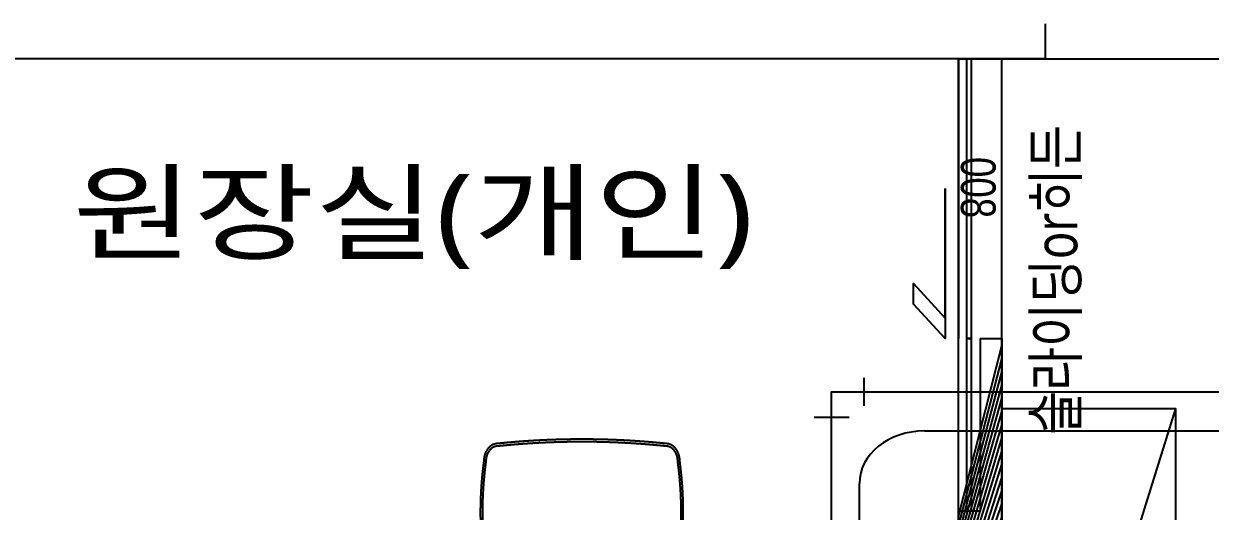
# Model space of a CAD drawing. Extents: x 11551484 to 2613213153046, y -2602833546311 to 14142.
# Drawn here: x 1301564054668 to 1301873551567, y -1301788561419 to -1301661280855 of the extents above; entities that cross this region are included whole.
import ezdxf
from ezdxf.enums import TextEntityAlignment as Align

# ---------------------------------------------------------------- set-up
doc = ezdxf.new("R2010")
doc.units = 0
doc.header["$LTSCALE"] = 1000
doc.header["$MEASUREMENT"] = 0
doc.linetypes.add('DH-HID2', pattern=[1.2000000000000002, 0.8, -0.4])
doc.layers.get('0').update_dxf_attribs({"linetype": 'CONTINUOUS'})
for name, color, linetype in [('03-TEXT', 3, 'CONTINUOUS'), ('2.글자선', 60, 'CONTINUOUS'), ('3 가구-붙박이', 6, 'CONTINUOUS'), ('CO-DOOR', 8, 'CONTINUOUS'), ('DVM_DRAIN', 5, 'CONTINUOUS'), ('DVM_PIPE', 3, 'CONTINUOUS'), ('DVM_ROOM', 2, 'CONTINUOUS'), ('FU-FURM', 251, 'DH-HID2'), ('wall', 3, 'CONTINUOUS')]:
    doc.layers.add(name, color=color, linetype=linetype)
doc.styles.add('W-TEXT2', font='Dotum.ttf')
doc.styles.add('맑은 고딕', font='malgun.ttf')

# ---------------------------------------------------------------- blocks, each defined once
blk = doc.blocks.new('adsgd')
at = {"layer": 'CO-DOOR', "color": 251, "linetype": 'DH-HID2'}
for points in [[(11492923.83441699, -14256578.45241223), (11492973.83441699, -14256578.45241223), (11492973.83441699, -14255778.45241223), (11492873.83441699, -14255778.45241223), (11492873.83441699, -14256578.45241223)], [(11492923.83441699, -14256578.45241223), (11492923.834417, -14257072.45241223), (11492873.83441699, -14257072.45241223), (11492873.83441699, -14256578.45241223)]]:
    blk.add_lwpolyline(points, dxfattribs=at)
at = {"layer": 'CO-DOOR'}
blk.add_lwpolyline([(11492903.09900847, -14255778.45241223), (11492903.09900847, -14256578.45241223), (11492893.09900847, -14256578.45241223), (11492893.09900847, -14255778.45241223)], close=True, dxfattribs=at)
at = {"layer": 'CO-DOOR', "color": 1}
blk.add_lwpolyline([(11492843.09900847, -14256149.27209022), (11492843.09900847, -14256578.45241223), (11492770.81503287, -14256479.83775278), (11492770.81503287, -14256421.50228304), (11492843.09900847, -14256520.11694249), (11492843.09900847, -14256149.27209022)], close=True, dxfattribs=at)
at = {"layer": 'CO-DOOR', "color": 8, "linetype": 'DH-HID2'}
blk.add_lwpolyline([(11492903.09900847, -14256578.45241223), (11492903.09900847, -14257072.45241223), (11492893.09900847, -14257072.45241223), (11492893.09900847, -14256578.45241223)], close=True, dxfattribs=at)
at = {"layer": 'wall', "ltscale": 10}
for p, q in [((11492873.834417, -14255778.45241223), (11492873.834417, -14255778.45241224)), ((11492873.834417, -14255778.45241223), (11492973.83441699, -14255778.45241223)), ((11492973.83441699, -14255778.45241223), (11492973.83441699, -14255778.45241224))]:
    blk.add_line(p, q, dxfattribs=at)
at = {"layer": '2.글자선', "style": 'W-TEXT2', "text_generation_flag": 4}
blk.add_text('800', height=80, rotation=89.99999999999999, dxfattribs=at).set_placement((11492919.56852112, -14256146.87346782), align=Align.MIDDLE_CENTER)
blk = doc.blocks.new('F-120')
at = {"layer": 'FU-FURM'}
for p, q in [((1067.970659809613, 338.6085468539968), (1069.660887473281, 342.2576442311256)), ((674.7624193873235, 324.2587889121933), (448.23938493268, 324.2587889121933)), ((690.4630113704225, 318.2587889121933), (448.23938493268, 318.2587889121933)), ((987.9746588894086, 312.0757983910589), (690.4630113704225, 318.2587889121933)), ((988.0993260566211, 318.0745030926919), (739.7833786611482, 323.2350914656126)), ((1057.732944611056, 318.2587889122078), (1322.710242635836, 318.2587889122078)), ((1067.936371908338, 324.2587889122078), (1323.541012432692, 324.2587889122078)), ((1338.297352265745, 315.0968400738202), (1471.81172273272, 258.6035386093863)), ((1339.128122062586, 321.0968400738202), (1475.321218537752, 263.4701019958447)), ((1032.974658889409, -267.0757983910735), (1032.974658889409, 267.0759361938253)), ((1036.359739312426, -240.6622593442007), (1036.359739312426, 240.6623971469526)), ((1488.000000000004, -226.9708765973919), (1488.000000000004, 226.9708765973774)), ((1494.000000000004, -226.9708765973919), (1494.000000000004, 226.9708765973774)), ((1338.297352265745, -315.0968400738348), (1471.81172273272, -258.6035386093863)), ((1339.128122062586, -321.0968400738348), (1475.321218537752, -263.4701019958593)), ((402.1754124230247, -295.1849170896166), (402.1754124230247, -296.3719863635779)), ((690.4630113704225, -318.2587889122224), (448.23938493268, -318.2587889122224)), ((674.7624193873235, -324.2587889122224), (448.23938493268, -324.2587889122224)), ((987.9746588894086, -312.0757983910735), (690.4630113704225, -318.2587889122224)), ((988.0993260566065, -318.0745030927064), (739.7833786611482, -323.2350914656272)), ((1057.732944610052, -318.2587889122224), (1322.710242635836, -318.2587889122224)), ((1065.316355059713, -324.2587889122078), (1323.541012432692, -324.2587889122224)), ((1067.970659809613, -338.6085468540114), (1069.660887473281, -342.2576442311401)), ((1073.414988629786, -336.0867848315538), (1073.183021968482, -335.5859831031848))]:
    blk.add_line(p, q, dxfattribs=at)
for centre in [(1341.390629751902, 212.7973925817787), (1341.390629751902, -8.87666828930378e-10), (1341.390629751902, -211.5714290516335)]:
    blk.add_circle(centre, 5, dxfattribs=at)
for centre, radius, start, end in [((682.1754124230392, 369.9999999999854), 30, 90, 180), ((682.1754124230392, 369.9999999999854), 24, 90, 180), ((857.3789674507898, -1603.455884383351), 2011.102127283586, 85.00216046401299, 94.99783953598701), ((857.3789674507898, -1603.455884383351), 2005.102127283586, 85.00216046401299, 94.99783953598701), ((1032.58252247854, 354.9999999999854), 45, 335.1468704843883, 90), ((1032.58252247854, 354.9999999999854), 39, 335.1468704843883, 90), ((459.9684303642316, 323.4077240495244), 198.2090605895914, 8.448929163875915, 14.13607292078249), ((459.9684303642316, 323.4077240495244), 204.2090605895914, 9.832412382113835, 14.13607292078249), ((700.5904146470748, 365.1105531362118), 40, 189.8324123821138, 277.2912309890512), ((695.5922606627028, 358.4072546528914), 40, 188.4489291638759, 277.5825209513653), ((846.3513427921025, -774.1148679004691), 1102.512432718904, 80.39995996250047, 97.5825209513653), ((846.3513427921025, -774.1148679004691), 1108.512432718904, 80.62871414543443, 97.29123098905124), ((1033.365362005516, 359.0693910475384), 40, 260.6287141454345, 335.1468704843883), ((1036.887496500731, 352.3977299195685), 40, 260.3999599625005, 335.1468704843883), ((448.23938493268, 274.2587889121933), 50, 90, 177.5759328341132), ((448.23938493268, 274.2587889121933), 44, 90, 177.5759328341132), ((7238.949985381671, 0.1243432764604222), 6670.393795231091, 177.2663265389879, 182.7358120056887), ((987.9746588894086, 267.0757983910589), 45, 0, 90), ((1503.190730887251, 164.0377014428086), 473.0777089300369, 161.1345392813115, 170.678702681118), ((1322.710242635836, 278.2587889122078), 40, 67.06555102131416, 90), ((1323.541012432692, 284.2587889122078), 40, 67.06555102131416, 90), ((44.00000000000364, 240), 40, 90, 180), ((44.00000000000364, 240), 34, 90, 180), ((163.0877062115214, -424.0940885359742), 714.0940885359703, 80.40007079422584, 99.59992920577417), ((163.0877062115214, -424.2858848614269), 708.2858848614283, 80.38817843469846, 99.61182156530155), ((282.1754124230392, 240), 40, 0, 90), ((282.1754124230392, 240), 34, 0, 90), ((6926.811616461, 0), 6534.374761102674, 177.5759328341132, 182.4240671658868), ((7068.949985381671, 0.1243432764604222), 6670.393795231091, 177.622786181296, 182.3734956020607), ((1552.372238261876, 123.574213866741), 228.5300492952175, 138.223374996801, 156.1064273525221), ((1449.000000000004, 226.9708765973774), 39, 0, 54.20294627684965), ((1449.000000000004, 226.9708765973774), 45, 0, 54.20294627684965), ((2879.000000000004, 0), 2885.000000000004, 175.2281119392238, 184.7718880607761), ((2879.000000000004, 0), 2879.000000000004, 175.2281119392238, 184.7718880607761), ((-2552.824587576975, 0), 2879.000000000004, 355.2281119392238, 4.771888060776181), ((-2552.824587576975, 0), 2885.000000000004, 355.2281119392238, 4.771888060776181), ((1286.600897142856, 191.0971378452232), 58.93060202468141, 26.46950012337723, 61.78965327483295), ((1942.6039327707, 109.7857145258167), 607.8806710693121, 170.7046004171947, 189.9933707984757), ((1392.388611690552, -29.53001343000506), 58.93060202468141, 109.7444178052375, 145.064570958522), ((1942.6039327707, -109.7857145258313), 607.8806710693121, 170.0066292015243, 189.1733754579352), ((1392.388611690552, 29.5300134299905), 58.93060202468141, 214.9354290434717, 250.2555821947625), ((1286.600897142856, -189.8711743153399), 58.93060202468141, 298.210346725167, 333.5304998775317), ((1552.372238261876, -123.574213866741), 228.5300492952175, 203.8935726474779, 221.776625003199), ((44.00000000000364, -240), 40, 180, 270), ((44.00000000000364, -240), 34, 180, 270), ((282.1754124230247, -240), 40, 270, 0), ((282.1754124230247, -240), 34, 270, 0), ((1503.190730887251, -164.0375636400568), 473.0777089300369, 189.321297318882, 198.8654607186885), ((1449.000000000004, -226.9708765973919), 39, 305.7970537231503, 0), ((1449.000000000004, -226.9708765973919), 45, 305.7970537231503, 0), ((987.9746588894086, -267.0757983910735), 45, 270, 0), ((163.0877062115214, 424.0940885359596), 714.0940885359705, 260.4000707942258, 279.5999292057742), ((163.0877062115214, 424.2858848614269), 708.2858848614355, 260.3881784346985, 279.6118215653015), ((448.23938493268, -274.2587889122224), 50, 182.4240671658868, 270), ((448.23938493268, -274.2587889122224), 44, 182.4240671658868, 270), ((695.5922606626882, -358.407254652906), 40, 82.41747904863469, 171.5510708361241), ((700.5904146470748, -365.1105531362264), 40, 82.70876901094877, 170.1675876178861), ((846.3513427921025, 774.1148679004546), 1102.512432718904, 262.4174790486347, 279.6000400374995), ((846.3513427921025, 774.1148679004546), 1108.512432718904, 262.7087690109487, 279.3712858545656), ((1033.365362005516, -359.0693910475529), 40, 24.85312951561175, 99.37128585456557), ((1036.887496500731, -352.3977299195831), 40, 24.85312951561175, 99.60004003749953), ((1322.710242635836, -278.2587889122224), 40, 270, 292.9344489786858), ((1323.541012432692, -284.2587889122224), 40, 270, 292.9344489786858), ((459.9684303642171, -323.407724049539), 198.2090605895914, 345.8639270792175, 351.5510708361241), ((1032.58252247854, -355), 45, 270, 24.85312951561175), ((1032.58252247854, -355), 39, 270, 24.85312951561175), ((682.1754124230247, -370), 30, 180, 270), ((459.9684303642171, -323.407724049539), 204.2090605895914, 345.8639270792175, 350.1675876178862), ((682.1754124230247, -370), 24, 180, 270), ((857.3789674507898, 1603.455884383322), 2011.102127283586, 265.002160464013, 274.997839535987), ((857.3789674507898, 1603.455884383322), 2005.102127283586, 265.002160464013, 274.997839535987)]:
    blk.add_arc(centre, radius, start, end, dxfattribs=at)
blk = doc.blocks.new('DVM_BACKGROUND')
at = {"layer": 'wall', "ltscale": 10}
h = blk.add_hatch(dxfattribs=at)
h.set_pattern_fill('_USER', color=256, scale=50, angle=45, pattern_type=0)
h.set_pattern_definition([(45, (-34694.73136349209, 110.6576521303505), (-35.35533905932738, 35.35533905932738), [])])
h.paths.add_polyline_path([(11490066.33441698, -14258567.45241225), (11490601.33441697, -14258567.45241225), (11490601.33441698, -14257162.45241225), (11490166.33441697, -14257162.45241224), (11490166.33441699, -14256977.95241135), (11490066.33441699, -14256977.95241135), (11490066.33441698, -14257212.45241225), (11490551.33441698, -14257212.45241225), (11490551.33441698, -14257987.45241225), (11490066.33441698, -14257987.45241225)])
h.paths.add_polyline_path([(11493673.83441699, -14258567.45241224), (11493773.83441699, -14258567.45241224), (11493773.83441699, -14256777.95241176), (11493723.83441699, -14256777.95241176), (11493723.83441699, -14257271.95241176), (11493703.09900847, -14257271.95241176), (11493693.09900847, -14257271.95241176), (11493673.83441703, -14257271.95241177)])
h.paths.add_polyline_path([(11498158.83441697, -14255877.95241224), (11498058.83441698, -14255877.95241224), (11497958.83441698, -14255877.95241224), (11497958.81582616, -14255977.95241223), (11498058.81582616, -14255977.95241225), (11498058.81582961, -14256977.96170419), (11498158.79723189, -14256977.98029155)])
h.paths.add_polyline_path([(11498058.81582616, -14258567.45241224), (11498158.62991456, -14258567.45241224), (11498158.62991456, -14256977.97099787), (11498058.81582616, -14256977.97099787), (11498058.81582616, -14257877.97099787), (11498088.06182336, -14257877.97099787), (11498078.06182336, -14257877.97099787), (11498058.81582616, -14257877.97099787)])
h.paths.add_polyline_path([(11489007.68693496, -14259048.74650818), (11489724.98189899, -14259048.74650818), (11489724.98189899, -14259447.84866645), (11489007.68693496, -14259447.84866645)], flags=9)
h.paths.add_polyline_path([(11491159.5376544, -14259048.74650818), (11491880.63117958, -14259048.74650818), (11491880.63117958, -14259447.84866645), (11491159.5376544, -14259447.84866645)], flags=9)
at = {"layer": '3 가구-붙박이', "ltscale": 30}
blk.add_line((11494173.83441699, -14256977.95241176), (11493773.83441699, -14258567.45241224), dxfattribs=at)
blk.add_lwpolyline([(11493773.83441699, -14256977.95241176), (11494173.83441699, -14256977.95241176), (11494173.83441699, -14258567.45241224), (11493773.83441699, -14258567.45241224), (11493773.83441699, -14256977.95241176)], dxfattribs=at)
at = {"layer": 'wall', "ltscale": 10}
for p, q in [((11493873.83441697, -14255877.95241168), (11493873.83441696, -14255977.95241178)), ((11493873.83441696, -14255977.95241178), (11490166.33441697, -14255977.95241136)), ((11493773.83441699, -14256777.95241176), (11493773.83441699, -14258567.45241224))]:
    blk.add_line(p, q, dxfattribs=at)
at = {"layer": 'FU-FURM', "rotation": 270}
blk.add_blockref('F-120', (11492806.59792899, -14257073.45241224), dxfattribs=at)
at = {"layer": 'wall', "ltscale": 10}
blk.add_blockref('adsgd', (799.9999999981374, -199.4999995324761), dxfattribs=at)
at = {"layer": '03-TEXT', "color": 7, "style": '맑은 고딕'}
blk.add_text('슬라이딩or히든', height=100, rotation=90, dxfattribs=at).set_placement((11493847.84081386, -14257053.07742185), align=Align.TOP_LEFT)
at = {"layer": '03-TEXT', "style": '맑은 고딕'}
blk.add_text('원장실(개인)', height=222.2222222222222, dxfattribs=at).set_placement((11491633.70296087, -14256307.46607108), align=Align.TOP_LEFT)
blk = doc.blocks.new('260514_슬하신경정신과의원(에어컨 오봉수)')
at = {"layer": 'DVM_DRAIN', "color": 1}
for p, q in [((11493455.99416422, -14256890.23405497), (11493455.99416422, -14256970.23405497)), ((11493421.99416422, -14257004.23405497), (11493341.99416422, -14257004.23405497))]:
    blk.add_line(p, q, dxfattribs=at)
at = {"layer": 'DVM_DRAIN'}
blk.add_lwpolyline([(11492594.11054362, -14257967.45241224), (11493381.99416422, -14257967.45241224), (11493381.99416422, -14256930.23405497), (11497578.33441698, -14256930.23405497)], dxfattribs=at)
at = {"layer": 'DVM_PIPE'}
blk.add_lwpolyline([(11492594.11054362, -14258117.45241224), (11493295.76183822, -14258117.45241224, 0.414213562373095), (11493445.76183822, -14257967.45241224), (11493445.76183822, -14257192.26491169, -0.414213562373095), (11493595.76183822, -14257042.26491169), (11497214.38023154, -14257042.26491169, 0.414213562373095), (11497364.38023154, -14256892.26491169), (11497364.38023154, -14256392.26491169)], format="xyb", dxfattribs=at)
at = {"layer": 'DVM_ROOM'}
for points in [[(11493673.83441699, -14255977.95241176), (11490066.33441698, -14255977.95241176), (11490066.33441698, -14258567.45241225), (11493673.83441699, -14258567.45241225)], [(11493773.83441699, -14255977.95241177), (11498058.81582616, -14255977.95241177), (11498058.81582616, -14258567.45241224), (11493773.83441699, -14258567.45241224)]]:
    blk.add_lwpolyline(points, close=True, dxfattribs=at)
blk.add_blockref('DVM_BACKGROUND', (0, 0))

msp = doc.modelspace()

# ---------------------------------------------------------------- block references
at = {"layer": 'wall', "ltscale": 10, "xscale": 113262, "yscale": 91306, "zscale": 113262}
msp.add_blockref('260514_슬하신경정신과의원(에어컨 오봉수)', (11365289, -14088532), dxfattribs=at)

doc.saveas('drawing.dxf')
